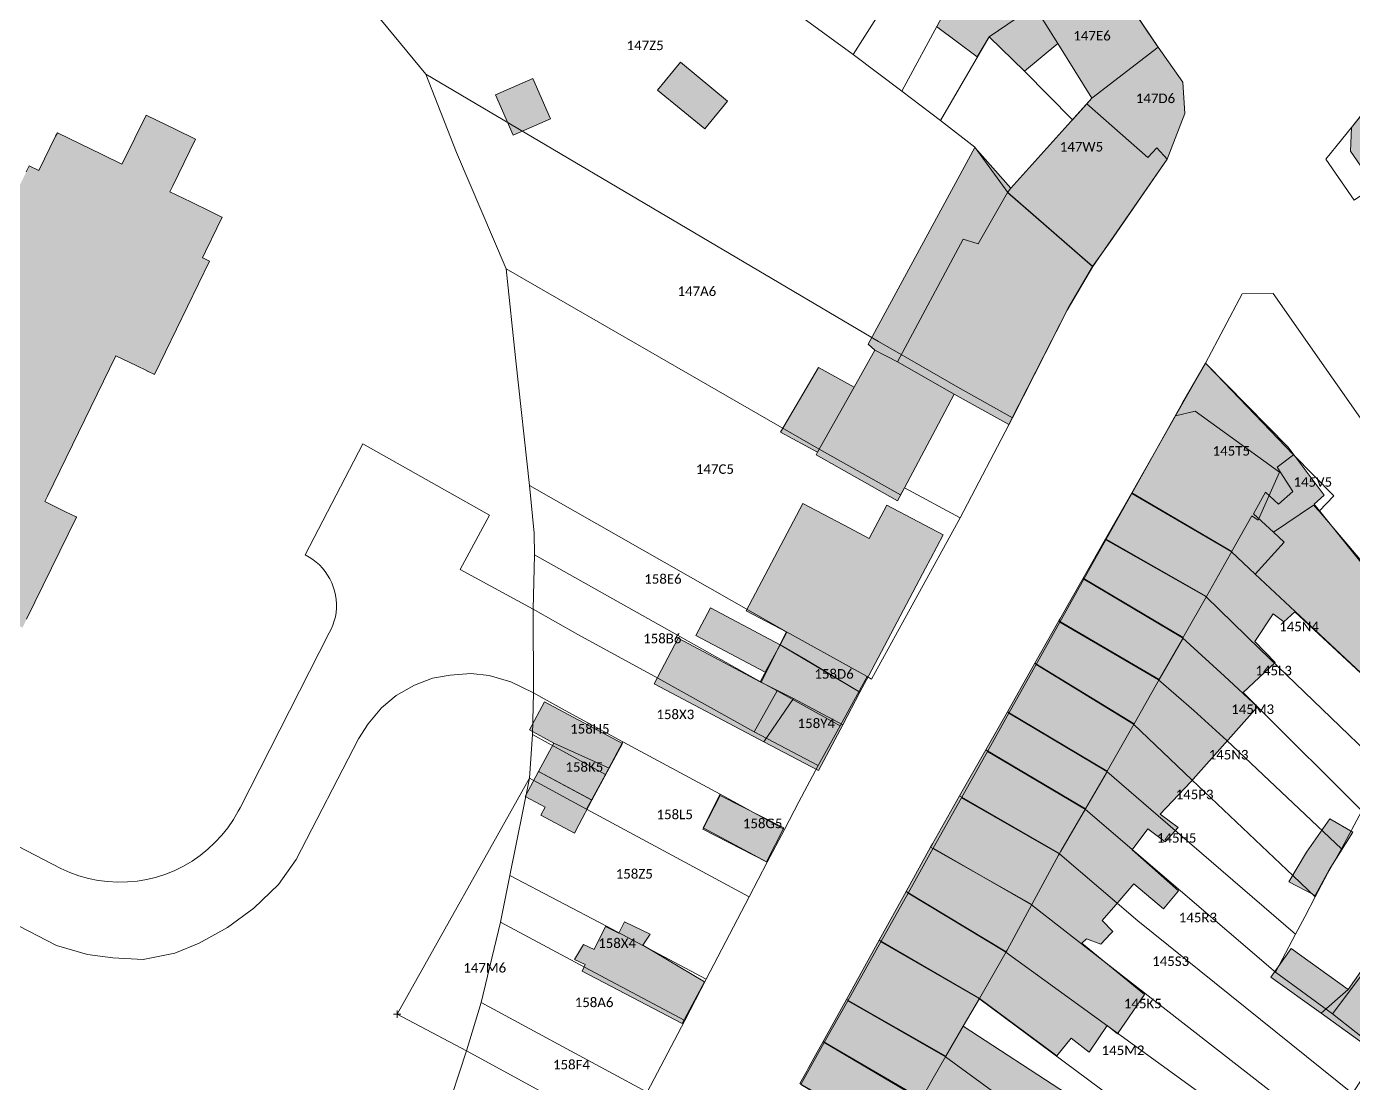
# Model space of a CAD drawing. Header units: metres. Extents: x 113120 to 240396, y 120329 to 242116.
# Drawn here: x 119642.3 to 119753.5, y 121497.3 to 121585.9 of the extents above; entities that cross this region are included whole.
import ezdxf

# ---------------------------------------------------------------- set-up
doc = ezdxf.new("R2010")
doc.units = ezdxf.units.M
doc.header["$LTSCALE"] = 3
doc.header["$PDMODE"] = 2
doc.header["$PDSIZE"] = 0.3
for name, color, linetype, lineweight in [('Bpn_CaPa', 78, 'Continuous', 0), ('Bpn_ReBu', 4, 'Continuous', 0), ('Bpt_CaNu', 7, 'Continuous', 0), ('Bpt_PrSt', 7, 'Continuous', 0), ('Hachure bâtiment', 11, 'Continuous', 0)]:
    doc.layers.add(name, color=color, linetype=linetype, lineweight=lineweight)
doc.styles.add('Legend', font='')
doc.styles.get('Legend').set_extended_font_data('Calibri')

msp = doc.modelspace()

# ---------------------------------------------------------------- hatches: boundary and pattern name
at = {"layer": 'Hachure bâtiment'}
h = msp.add_hatch(color=256, dxfattribs=at)
h.dxf.hatch_style = 1
h.paths.add_polyline_path([(119652.56, 121692.08), (119654.75, 121688.91), (119657.3, 121685.2), (119660.2, 121681), (119662.68, 121677.33), (119664.25, 121675), (119665.27, 121673.48), (119667.87, 121669.62), (119667.49, 121669.35), (119670.27, 121665.32), (119672.67, 121661.85), (119674.89, 121658.65), (119677.03, 121655.5), (119679.11, 121652.43), (119681.2, 121649.35), (119681.29, 121649.22), (119681.41, 121649.03), (119683.99, 121645.1), (119686.61, 121641.1), (119686.77, 121640.85), (119689.94, 121636.42), (119692.82, 121632.37), (119695.59, 121628.47), (119695.72, 121628.29), (119695.81, 121628.16), (119698.21, 121624.47), (119700.9, 121620.33), (119702.98, 121617.13), (119703.08, 121616.98), (119703.19, 121616.83), (119705.15, 121613.98), (119707.3, 121610.85), (119709.76, 121607.27), (119709.88, 121607.11), (119710, 121606.92), (119712.12, 121603.73), (119714.54, 121600.1), (119715.05, 121600.53), (119717.39, 121596.95), (119719.95, 121593.03), (119720.29, 121593.22), (119722.4, 121590.25), (119725.04, 121586.57), (119726.79, 121587.57), (119728.73, 121584.47), (119725.95, 121582.15), (119722.97, 121585.03), (119721.97, 121583.37), (119718.57, 121585.9), (119719.9, 121587.97), (119717.32, 121591.5), (119715.85, 121590.35), (119714.72, 121592.35), (119714.4, 121592.15), (119713.07, 121590.47), (119710.9, 121591.97), (119711.25, 121592.53), (119709.89, 121594.47), (119713.39, 121597.12), (119712.3, 121598.72), (119708.22, 121595.95), (119707.25, 121594.43), (119706.45, 121594.9), (119707.4, 121596.62), (119706.5, 121597.65), (119710.45, 121600.68), (119709.44, 121602), (119710.29, 121602.75), (119709.05, 121604.25), (119706.15, 121602.18), (119705.47, 121603.07), (119704.5, 121602.45), (119703.9, 121603.25), (119703.47, 121602.9), (119702.32, 121604.6), (119699.54, 121602.9), (119697.79, 121604.25), (119697.07, 121603.72), (119693.22, 121597.3), (119689.64, 121599.12), (119694.34, 121606.32), (119694.54, 121606.62), (119700, 121610.62), (119698.79, 121612.45), (119697.79, 121611.57), (119697.14, 121612.57), (119696.78, 121612.35), (119693.64, 121616.75), (119695.32, 121618.22), (119693.47, 121621.03), (119694.55, 121621.95), (119693.8, 121623), (119695.04, 121623.93), (119693.3, 121626.22), (119690.85, 121624.25), (119691.45, 121623.4), (119689.8, 121622.15), (119686.28, 121627.17), (119689.17, 121629.4), (119687.89, 121631.32), (119682.92, 121627.78), (119681.14, 121630.35), (119685.05, 121632.93), (119684.4, 121633.93), (119685.8, 121634.9), (119684.85, 121636.15), (119681.22, 121633.95), (119679.8, 121636.28), (119678.9, 121637.75), (119682.05, 121640.02), (119683.04, 121638.68), (119683.67, 121639.15), (119681.1, 121643.02), (119679.04, 121641.87), (119676.54, 121645.95), (119673.3, 121643.9), (119672.45, 121645.25), (119671.45, 121644.62), (119670.3, 121646.57), (119667.62, 121644.5), (119666.74, 121645.93), (119668.1, 121646.8), (119667.82, 121647.15), (119669.25, 121648.18), (119668.2, 121649.68), (119667.24, 121648.95), (119665.87, 121651.05), (119669.3, 121653.37), (119668.73, 121654.4), (119671.1, 121656.23), (119670.05, 121657.65), (119664.8, 121654.2), (119663.8, 121655.7), (119659.49, 121653.27), (119657.35, 121656.23), (119659.95, 121658.15), (119657.62, 121662.28), (119657.86, 121662.45), (119659.7, 121663.87), (119655.34, 121671.19), (119657.2, 121672.05), (119659.01, 121669.01), (119660.17, 121667.07), (119661.99, 121668.55), (119661.1, 121670.35), (119661.95, 121670.9), (119660.8, 121672.8), (119659.04, 121671.5), (119657.7, 121673.79), (119654.7, 121672.13), (119653.25, 121674.68), (119651.8, 121673.75), (119651.37, 121674.5), (119650.49, 121673.82), (119652.79, 121670), (119651.59, 121669.56), (119651.24, 121669.43), (119652.2, 121667.62), (119650.74, 121667.07), (119649.99, 121669.02), (119649.65, 121668.9), (119648.25, 121671.77), (119646.24, 121669.32), (119647.35, 121667.12), (119644.1, 121664.75), (119642.37, 121662.45), (119643.29, 121660.98), (119641.79, 121659.84), (119641.15, 121660.95), (119639.99, 121659.87), (119638.57, 121662.2), (119636.05, 121659.67), (119634.67, 121661.35), (119634.77, 121661.5), (119634.9, 121661.68), (119637.65, 121665.57), (119637.24, 121665.93), (119639.67, 121669.43), (119642.05, 121672.85), (119642.45, 121672.6), (119644.2, 121675), (119645.54, 121676.84), (119647.73, 121679.85), (119648.92, 121681.49), (119649.62, 121680.35), (119650.7, 121678.72), (119653.82, 121680.7), (119652.86, 121682.19), (119653.09, 121682.35), (119653.32, 121682.54), (119653.7, 121682.85), (119652.9, 121684.05), (119651.77, 121683.25), (119650.97, 121684.62), (119653.82, 121686.5), (119652.88, 121687.9), (119651.5, 121690.03), (119651.5, 121691.32), (119652.47, 121692.2)])
h = msp.add_hatch(color=256, dxfattribs=at)
h.dxf.hatch_style = 1
h.paths.add_polyline_path([(119736.82, 121584.65), (119737.16, 121584.16), (119731.6, 121579.9), (119728.73, 121584.47), (119726.79, 121587.57), (119732.3, 121591.37)])
h = msp.add_hatch(color=256, dxfattribs=at)
h.dxf.hatch_style = 1
h.paths.add_polyline_path([(119763.85, 121578.22), (119755.32, 121572.48), (119753.27, 121575.45), (119753.37, 121577.42), (119759.1, 121584.69)])
h = msp.add_hatch(color=256, dxfattribs=at)
h.dxf.hatch_style = 1
h.paths.add_polyline_path([(119739.22, 121581.22), (119739.39, 121578.6), (119737.9, 121574.78), (119733.12, 121567.86), (119731.64, 121565.78), (119724.53, 121571.98), (119724.8, 121572.35), (119731.6, 121579.9), (119737.16, 121584.16)])
h = msp.add_hatch(color=256, dxfattribs=at)
h.dxf.hatch_style = 1
h.paths.add_polyline_path([(119701.05, 121579.65), (119699.15, 121577.32), (119695.17, 121580.57), (119697.09, 121582.9)])
h = msp.add_hatch(color=256, dxfattribs=at)
h.dxf.hatch_style = 1
h.paths.add_polyline_path([(119686.2, 121578.15), (119683.07, 121576.8), (119681.6, 121580.18), (119684.72, 121581.55)])
h = msp.add_hatch(color=256, dxfattribs=at)
h.dxf.hatch_style = 1
h.paths.add_polyline_path([(119625.9, 121540.18), (119625.54, 121540.36), (119625.55, 121540.38), (119626.78, 121542.9), (119627.12, 121543.6), (119626.97, 121543.67), (119626.54, 121543.88), (119628.03, 121546.93), (119629.05, 121549.02), (119630.72, 121552.45), (119630.95, 121552.91), (119631.52, 121552.64), (119631.88, 121552.46), (119637.62, 121564.22), (119642.25, 121573.72), (119642.5, 121574.23), (119643.31, 121573.84), (119644.71, 121576.72), (119644.85, 121577), (119648.61, 121575.16), (119650.27, 121574.35), (119650.4, 121574.62), (119652.29, 121578.48), (119654.78, 121577.27), (119656.44, 121576.45), (119654.53, 121572.54), (119654.43, 121572.32), (119654.29, 121572.04), (119656.04, 121571.19), (119657.74, 121570.36), (119658.63, 121569.93), (119658.68, 121569.91), (119657.79, 121568.08), (119657.76, 121568.03), (119657.27, 121567.03), (119657.03, 121566.52), (119657.04, 121566.51), (119657.62, 121566.23), (119652.99, 121556.72), (119652.41, 121557), (119652.39, 121557.01), (119652.37, 121557.03), (119651.45, 121557.47), (119649.75, 121558.3), (119644.02, 121546.54), (119643.79, 121546.07), (119645.49, 121545.25), (119646.43, 121544.79), (119646.45, 121544.78), (119642.27, 121536.21), (119641.93, 121535.51), (119641.91, 121535.52), (119640.97, 121535.98), (119639.73, 121533.44), (119639.63, 121533.24), (119637.94, 121534.07), (119636.19, 121534.92), (119634.52, 121535.73), (119634.43, 121535.55), (119632.58, 121531.74), (119631.25, 121532.39), (119630.09, 121532.96), (119628.43, 121533.77), (119629.97, 121536.93), (119630.29, 121537.59), (119630.37, 121537.76), (119630.47, 121537.95), (119626.7, 121539.79)])
h = msp.add_hatch(color=256, dxfattribs=at)
h.dxf.hatch_style = 1
h.paths.add_polyline_path([(119724.8, 121572.35), (119724.53, 121571.98), (119722.07, 121567.68), (119720.8, 121568.07), (119715.29, 121557.8), (119713.39, 121558.78), (119712.85, 121559.27), (119721.77, 121575.75)])
h = msp.add_hatch(color=256, dxfattribs=at)
h.dxf.hatch_style = 1
h.paths.add_polyline_path([(119731.64, 121565.78), (119729.64, 121562.34), (119724.77, 121552.81), (119724.64, 121552.55), (119720.05, 121555.08), (119715.29, 121557.8), (119720.8, 121568.07), (119722.07, 121567.68), (119724.53, 121571.98)])
h = msp.add_hatch(color=256, dxfattribs=at)
h.dxf.hatch_style = 1
h.paths.add_polyline_path([(119715.29, 121557.8), (119720.05, 121555.08), (119718.48, 121552.13), (119715.88, 121547.24), (119715.3, 121546.15), (119708.47, 121550), (119708.6, 121550.23), (119711.65, 121555.68), (119713.39, 121558.78)])
h = msp.add_hatch(color=256, dxfattribs=at)
h.dxf.hatch_style = 1
h.paths.add_polyline_path([(119711.65, 121555.68), (119708.6, 121550.23), (119705.5, 121551.9), (119708.67, 121557.32)])
h = msp.add_hatch(color=256, dxfattribs=at)
h.dxf.hatch_style = 1
h.paths.add_polyline_path([(119748.05, 121550.65), (119751.07, 121546.62), (119750.22, 121545.85), (119759.1, 121534.85), (119760.2, 121533.57), (119762.5, 121531.37), (119758.87, 121528.35), (119763.15, 121524.3), (119762.18, 121523.05), (119757.97, 121527.12), (119758.42, 121527.82), (119755.75, 121530.2), (119748.62, 121536.82), (119747.7, 121536), (119746.8, 121536.67), (119745.25, 121534.35), (119746.95, 121532.6), (119744.27, 121530.07), (119745.47, 121528.87), (119740.1, 121522.82), (119739.88, 121522.59), (119737.32, 121519.87), (119738.82, 121518.75), (119737.75, 121517.55), (119736.3, 121518.65), (119734.97, 121516.87), (119738.85, 121513.45), (119737.6, 121511.95), (119735.1, 121514.02), (119733.6, 121512.27), (119732.47, 121510.97), (119733.35, 121510.05), (119733.17, 121509.85), (119732.35, 121508.97), (119731.15, 121509.42), (119730.75, 121509.05), (119736.02, 121504.75), (119733.75, 121501.47), (119732.87, 121502.15), (119731.37, 121499.92), (119729.85, 121501.1), (119728.65, 121499.62), (119728.31, 121499.87), (119722.16, 121504.43), (119724.3, 121508.13), (119724.42, 121508.33), (119724.5, 121508.48), (119726.57, 121512.3), (119728.81, 121516.45), (119728.88, 121516.58), (119729, 121516.78), (119731.06, 121520.33), (119732.81, 121523.35), (119732.88, 121523.48), (119732.99, 121523.68), (119735.13, 121527.44), (119737.25, 121531.15), (119739.18, 121534.55), (119739.25, 121534.68), (119739.34, 121534.84), (119741.2, 121538.13), (119743.22, 121541.7), (119743.33, 121541.9), (119743.42, 121542.05), (119745, 121544.87), (119745.55, 121544.52), (119747.32, 121548.55), (119740.25, 121553.65), (119738.6, 121553.25), (119741.12, 121557.67)])
h = msp.add_hatch(color=256, dxfattribs=at)
h.dxf.hatch_style = 1
h.paths.add_polyline_path([(119747.32, 121548.55), (119745.55, 121544.52), (119745, 121544.87), (119743.42, 121542.05), (119743.33, 121541.9), (119734.95, 121546.8), (119738.6, 121553.25), (119740.25, 121553.65)], flags=17)
h = msp.add_hatch(color=256, dxfattribs=at)
h.dxf.hatch_style = 1
h.paths.add_polyline_path([(119743.33, 121541.9), (119743.22, 121541.7), (119741.2, 121538.13), (119732.75, 121542.94), (119734.95, 121546.8)], flags=17)
h = msp.add_hatch(color=256, dxfattribs=at)
h.dxf.hatch_style = 1
h.paths.add_polyline_path([(119712.89, 121531.49), (119712.15, 121530.1), (119707.57, 121532.83), (119705.46, 121534.08), (119706.01, 121535.12), (119702.61, 121536.92), (119707.36, 121545.92), (119710.77, 121544.12), (119712.93, 121542.98), (119714.4, 121545.78), (119719.12, 121543.29), (119718.06, 121541.29), (119717.64, 121540.49)])
h = msp.add_hatch(color=256, dxfattribs=at)
h.dxf.hatch_style = 1
h.paths.add_polyline_path([(119741.2, 121538.13), (119739.34, 121534.84), (119739.25, 121534.68), (119730.87, 121539.65), (119732.75, 121542.94)], flags=17)
h = msp.add_hatch(color=256, dxfattribs=at)
h.dxf.hatch_style = 1
h.paths.add_polyline_path([(119739.25, 121534.68), (119739.18, 121534.55), (119737.25, 121531.15), (119728.83, 121536.09), (119728.91, 121536.22), (119730.87, 121539.65)], flags=17)
h = msp.add_hatch(color=256, dxfattribs=at)
h.dxf.hatch_style = 1
h.paths.add_polyline_path([(119704.21, 121531.77), (119698.4, 121534.84), (119699.63, 121537.16), (119705.46, 121534.08)])
h = msp.add_hatch(color=256, dxfattribs=at)
h.dxf.hatch_style = 1
h.paths.add_polyline_path([(119737.25, 121531.15), (119735.13, 121527.44), (119726.82, 121532.54), (119728.72, 121535.89), (119728.83, 121536.09)], flags=17)
h = msp.add_hatch(color=256, dxfattribs=at)
h.dxf.hatch_style = 1
h.paths.add_polyline_path([(119704.09, 121525.95), (119694.89, 121530.81), (119696.9, 121534.62), (119703.79, 121530.97), (119706.59, 121529.58), (119704.1, 121525.94)])
h = msp.add_hatch(color=256, dxfattribs=at)
h.dxf.hatch_style = 1
h.paths.add_polyline_path([(119712.15, 121530.11), (119712.15, 121530.1), (119710.7, 121527.36), (119706.59, 121529.58), (119703.79, 121530.97), (119705.46, 121534.08)])
h = msp.add_hatch(color=256, dxfattribs=at)
h.dxf.hatch_style = 1
h.paths.add_polyline_path([(119735.13, 121527.44), (119732.99, 121523.68), (119732.88, 121523.48), (119724.51, 121528.46), (119726.82, 121532.54)], flags=17)
h = msp.add_hatch(color=256, dxfattribs=at)
h.dxf.hatch_style = 1
h.paths.add_polyline_path([(119684.43, 121526.93), (119685.69, 121529.3), (119692.23, 121525.81), (119691.11, 121523.72), (119686.47, 121525.83)])
h = msp.add_hatch(color=256, dxfattribs=at)
h.dxf.hatch_style = 1
h.paths.add_polyline_path([(119704.1, 121525.94), (119706.59, 121529.58), (119710.7, 121527.36), (119708.68, 121523.52)])
h = msp.add_hatch(color=256, dxfattribs=at)
h.dxf.hatch_style = 1
h.paths.add_polyline_path([(119732.88, 121523.48), (119732.81, 121523.35), (119731.06, 121520.33), (119722.7, 121525.27), (119724.51, 121528.46)], flags=17)
h = msp.add_hatch(color=256, dxfattribs=at)
h.dxf.hatch_style = 1
h.paths.add_polyline_path([(119685.2, 121523.45), (119686.47, 121525.83), (119691.11, 121523.72), (119689.68, 121521.04)])
h = msp.add_hatch(color=256, dxfattribs=at)
h.dxf.hatch_style = 1
h.paths.add_polyline_path([(119731.06, 121520.33), (119729, 121516.78), (119728.88, 121516.58), (119720.5, 121521.4), (119722.7, 121525.27)])
h = msp.add_hatch(color=256, dxfattribs=at)
h.dxf.hatch_style = 1
h.paths.add_polyline_path([(119689.68, 121521.05), (119689.68, 121521.04), (119688.58, 121518.97), (119688.2, 121518.27), (119685.38, 121519.78), (119685.75, 121520.47), (119684.09, 121521.36), (119685.2, 121523.45), (119685.21, 121523.44), (119685.24, 121523.43), (119686.86, 121522.56), (119689.64, 121521.07)])
h = msp.add_hatch(color=256, dxfattribs=at)
h.dxf.hatch_style = 1
h.paths.add_polyline_path([(119700.42, 121521.45), (119705.76, 121518.73), (119704.31, 121515.89), (119698.97, 121518.61)])
h = msp.add_hatch(color=256, dxfattribs=at)
h.dxf.hatch_style = 1
h.paths.add_polyline_path([(119728.88, 121516.58), (119728.81, 121516.45), (119726.57, 121512.3), (119718.07, 121517.12), (119718.22, 121517.38), (119720.5, 121521.4)])
h = msp.add_hatch(color=256, dxfattribs=at)
h.dxf.hatch_style = 1
h.paths.add_polyline_path([(119753.47, 121518.37), (119751.5, 121515.2), (119750.32, 121513.05), (119748.12, 121514.2), (119749.6, 121516.7), (119751.55, 121519.47)], flags=17)
h = msp.add_hatch(color=256, dxfattribs=at)
h.dxf.hatch_style = 1
h.paths.add_polyline_path([(119726.57, 121512.3), (119724.5, 121508.48), (119724.42, 121508.33), (119716.02, 121513.4), (119718.07, 121517.12)])
h = msp.add_hatch(color=256, dxfattribs=at)
h.dxf.hatch_style = 1
h.paths.add_polyline_path([(119724.42, 121508.33), (119724.3, 121508.13), (119722.16, 121504.43), (119713.76, 121509.31), (119716.02, 121513.4)])
h = msp.add_hatch(color=256, dxfattribs=at)
h.dxf.hatch_style = 1
h.paths.add_polyline_path([(119694.57, 121509.8), (119693.95, 121508.9), (119699.12, 121505.82), (119697.25, 121502.32), (119688.85, 121506.7), (119689.12, 121507.27), (119688.2, 121507.7), (119688.97, 121508.95), (119689.85, 121508.52), (119690.82, 121510.45), (119691.92, 121509.9), (119692.4, 121510.85)])
h = msp.add_hatch(color=256, dxfattribs=at)
h.dxf.hatch_style = 1
h.paths.add_polyline_path([(119722.16, 121504.43), (119720.8, 121502.1), (119719.34, 121499.58), (119711.01, 121504.35), (119713.76, 121509.31)])
h = msp.add_hatch(color=256, dxfattribs=at)
h.dxf.hatch_style = 1
h.paths.add_polyline_path([(119746.6, 121506.21), (119748.31, 121508.6), (119753.08, 121505.17), (119750.81, 121503.19)], flags=17)
h = msp.add_hatch(color=256, dxfattribs=at)
h.dxf.hatch_style = 1
h.paths.add_polyline_path([(119750.81, 121503.2), (119753.08, 121505.17), (119754.16, 121506.68), (119757.84, 121504.04), (119755.04, 121500.15), (119750.81, 121503.19)], flags=17)
h = msp.add_hatch(color=256, dxfattribs=at)
h.dxf.hatch_style = 1
h.paths.add_polyline_path([(119719.34, 121499.58), (119718.28, 121497.75), (119717.3, 121496), (119709.07, 121500.83), (119711.01, 121504.35)])
h = msp.add_hatch(color=256, dxfattribs=at)
h.dxf.hatch_style = 1
h.paths.add_polyline_path([(119729.55, 121496.4), (119727.8, 121493.67), (119725.22, 121495.62), (119722.74, 121491.82), (119720.65, 121488.62), (119718.22, 121484.72), (119721.9, 121481.87), (119721.74, 121481.67), (119719.87, 121479.4), (119721.97, 121477.55), (119719.89, 121474.93), (119716.2, 121477.55), (119714.42, 121475.32), (119708.14, 121479.66), (119709.61, 121482.2), (119709.73, 121482.39), (119709.81, 121482.54), (119709.92, 121482.73), (119712.93, 121488.15), (119715.24, 121492.29), (119715.38, 121492.55), (119717.3, 121496), (119718.28, 121497.75), (119719.34, 121499.58), (119720.8, 121502.1)])
h = msp.add_hatch(color=256, dxfattribs=at)
h.dxf.hatch_style = 1
h.paths.add_polyline_path([(119717.3, 121496), (119715.38, 121492.55), (119707.12, 121497.3), (119707.69, 121498.34), (119707.84, 121498.61), (119708.43, 121499.67), (119709.07, 121500.83)])

# ---------------------------------------------------------------- linework, layer by layer
at = {"layer": 'Bpn_CaPa'}
for points in [[(119653.34, 121609.06), (119675.76, 121581.89), (119675.76, 121581.89), (119678.33, 121575.33), (119682.48, 121565.59), (119683.3, 121557.86), (119684.45, 121547.41), (119684.84, 121543.44), (119684.86, 121541.62), (119684.76, 121537.07), (119678.63, 121540.37), (119681.1, 121544.94), (119670.47, 121550.92), (119665.64, 121541.6), (119665.96, 121541.42), (119666.26, 121541.22), (119666.55, 121541), (119666.82, 121540.76), (119667.07, 121540.5), (119667.3, 121540.21), (119667.51, 121539.91), (119667.7, 121539.6), (119667.86, 121539.27), (119667.99, 121538.93), (119668.1, 121538.59), (119668.18, 121538.23), (119668.23, 121537.87), (119668.25, 121537.51), (119668.25, 121537.14), (119668.22, 121536.78), (119668.16, 121536.42), (119668.07, 121536.07), (119667.96, 121535.72), (119667.82, 121535.38), (119667.65, 121535.06), (119660.17, 121520.41), (119660.02, 121520.13), (119659.61, 121519.42), (119659.15, 121518.74), (119658.63, 121518.1), (119658.07, 121517.49), (119657.47, 121516.93), (119656.83, 121516.41), (119656.15, 121515.94), (119655.44, 121515.52), (119654.71, 121515.16), (119653.94, 121514.85), (119653.16, 121514.59), (119652.36, 121514.4), (119651.55, 121514.26), (119650.73, 121514.19), (119649.9, 121514.17), (119649.08, 121514.22), (119648.26, 121514.32), (119647.46, 121514.49), (119646.66, 121514.71), (119645.89, 121514.99), (119645.14, 121515.33), (119591.9, 121542.95)], [(119707.36, 121586.63), (119711.57, 121583.55), (119715.65, 121580.48), (119718.9, 121578.03), (119721.79, 121575.78), (119724.54, 121571.98), (119731.68, 121565.78), (119729.51, 121562.12), (119724.95, 121553.1), (119720.36, 121555.68), (119715.61, 121558.41), (119713.71, 121559.49), (119675.76, 121581.89), (119653.34, 121609.06)], [(119591.9, 121542.95), (119645.14, 121515.33), (119645.89, 121514.99), (119646.66, 121514.71), (119647.46, 121514.49), (119648.26, 121514.32), (119649.08, 121514.22), (119649.9, 121514.17), (119650.73, 121514.19), (119651.55, 121514.26), (119652.36, 121514.4), (119653.16, 121514.59), (119653.94, 121514.85), (119654.71, 121515.16), (119655.44, 121515.52), (119656.15, 121515.94), (119656.83, 121516.41), (119657.47, 121516.93), (119658.07, 121517.49), (119658.63, 121518.1), (119659.15, 121518.74), (119659.61, 121519.42), (119660.02, 121520.13), (119660.17, 121520.41), (119667.65, 121535.06), (119667.82, 121535.38), (119667.96, 121535.72), (119668.07, 121536.07), (119668.16, 121536.42), (119668.22, 121536.78), (119668.25, 121537.14), (119668.25, 121537.51), (119668.23, 121537.87), (119668.18, 121538.23), (119668.1, 121538.59), (119667.99, 121538.93), (119667.86, 121539.27), (119667.7, 121539.6), (119667.51, 121539.91), (119667.3, 121540.21), (119667.07, 121540.5), (119666.82, 121540.76), (119666.55, 121541), (119666.26, 121541.22), (119665.96, 121541.42), (119665.64, 121541.6), (119670.47, 121550.92), (119681.1, 121544.94), (119678.63, 121540.37), (119684.76, 121537.07), (119684.77, 121530.03), (119682.88, 121530.97), (119681.06, 121531.5), (119679.52, 121531.66), (119677.8, 121531.53), (119676.32, 121531.26), (119674.79, 121530.68), (119673.25, 121529.81), (119672.03, 121528.8), (119670.92, 121527.45), (119670.11, 121526.2), (119664.87, 121516.06), (119663.4, 121513.97), (119661.34, 121511.99), (119659.11, 121510.36), (119656.73, 121509.05), (119654.71, 121508.22), (119652.05, 121507.7), (119649.51, 121507.82), (119647.37, 121508.1), (119644.79, 121508.86), (119587.5, 121538.48)], [(119587.5, 121538.48), (119644.79, 121508.86), (119647.37, 121508.1), (119649.51, 121507.82), (119652.05, 121507.7), (119654.71, 121508.22), (119656.73, 121509.05), (119659.11, 121510.36), (119661.34, 121511.99), (119663.4, 121513.97), (119664.87, 121516.06), (119670.11, 121526.2), (119670.92, 121527.45), (119672.03, 121528.8), (119673.25, 121529.81), (119674.79, 121530.68), (119676.32, 121531.26), (119677.8, 121531.53), (119679.52, 121531.66), (119681.06, 121531.5), (119682.88, 121530.97), (119684.77, 121530.03), (119684.69, 121526.55), (119684.44, 121522.89), (119673.34, 121503.11), (119679.17, 121500.03), (119677.33, 121494.5)]]:
    msp.add_lwpolyline(points, dxfattribs=at)
for points in [[(119725, 121602.1), (119727.51, 121598.49), (119718.11, 121591.95), (119715.94, 121590.42), (119711.57, 121583.55), (119707.36, 121586.63), (119711.95, 121593.28), (119715.49, 121595.74), (119725, 121602.1)], [(119715.65, 121580.48), (119711.57, 121583.55), (119715.94, 121590.42), (119718.11, 121591.95), (119727.51, 121598.49), (119729.85, 121595.01), (119720.17, 121588.87), (119718.98, 121586.63), (119715.65, 121580.48)], [(119718.9, 121578.03), (119715.65, 121580.48), (119718.98, 121586.63), (119720.17, 121588.87), (119729.85, 121595.01), (119732.3, 121591.37), (119722.97, 121585.03), (119718.9, 121578.03)], [(119722.97, 121585.03), (119732.3, 121591.37), (119737.16, 121584.16), (119731.6, 121579.9), (119731.17, 121579.41), (119729.97, 121578.08), (119725.95, 121582.15), (119722.97, 121585.03)], [(119753.59, 121571.34), (119751.21, 121574.79), (119752.52, 121576.41), (119763.13, 121589.54), (119764.38, 121591.09), (119768.93, 121587.57), (119772.85, 121584.57), (119768.22, 121581.39), (119763.72, 121578.29), (119755.23, 121572.45), (119753.59, 121571.34)], [(119737.9, 121574.78), (119731.68, 121565.78), (119724.54, 121571.98), (119721.79, 121575.78), (119718.9, 121578.03), (119722.97, 121585.03), (119725.95, 121582.15), (119729.97, 121578.08), (119731.17, 121579.41), (119736.28, 121574.93), (119737.03, 121575.72), (119737.9, 121574.78)], [(119737.9, 121574.78), (119737.03, 121575.72), (119736.28, 121574.93), (119731.17, 121579.41), (119731.6, 121579.9), (119737.16, 121584.16), (119739.22, 121581.22), (119739.39, 121578.6), (119737.9, 121574.78)], [(119724.95, 121553.1), (119720.54, 121544.72), (119715.89, 121547.23), (119715.56, 121546.63), (119708.73, 121550.48), (119682.48, 121565.59), (119678.33, 121575.33), (119675.76, 121581.89), (119713.71, 121559.49), (119715.61, 121558.41), (119720.36, 121555.68), (119724.95, 121553.1)], [(119712.75, 121531.4), (119705.98, 121535.17), (119705.21, 121535.6), (119684.45, 121547.41), (119683.3, 121557.86), (119682.48, 121565.59), (119708.73, 121550.48), (119715.56, 121546.63), (119715.89, 121547.23), (119720.54, 121544.72), (119713.12, 121531.2), (119712.75, 121531.4)], [(119750.64, 121545.26), (119751.87, 121546.57), (119748.5, 121550), (119742.01, 121556.77), (119741.12, 121557.67), (119744.19, 121563.49), (119746.8, 121563.52), (119766.71, 121535.08), (119762.44, 121531.35), (119750.64, 121545.26)], [(119734.95, 121546.75), (119739.2, 121554.34), (119741.12, 121557.67), (119742.01, 121556.77), (119748.5, 121550), (119747.12, 121548.97), (119748.44, 121546.92), (119747.25, 121545.85), (119746.16, 121546.87), (119745.14, 121545.06), (119746.81, 121543.5), (119747.73, 121542.68), (119745.28, 121540), (119743.27, 121541.88), (119734.95, 121546.75)], [(119750.64, 121545.26), (119750.18, 121545.77), (119746.81, 121543.5), (119745.14, 121545.06), (119746.16, 121546.87), (119747.25, 121545.85), (119748.44, 121546.92), (119747.12, 121548.97), (119748.5, 121550), (119751.87, 121546.57), (119750.64, 121545.26)], [(119703.86, 121530.95), (119684.86, 121541.62), (119684.84, 121543.44), (119684.45, 121547.41), (119705.21, 121535.6), (119705.98, 121535.17), (119703.86, 121530.95)], [(119732.77, 121542.87), (119734.95, 121546.75), (119743.27, 121541.88), (119745.28, 121540), (119748.64, 121536.87), (119758.35, 121527.8), (119756.12, 121523.64), (119745.69, 121533.71), (119741.14, 121538.11), (119732.77, 121542.87)], [(119750.64, 121545.26), (119762.44, 121531.35), (119758.35, 121527.8), (119748.64, 121536.87), (119745.28, 121540), (119747.73, 121542.68), (119746.81, 121543.5), (119750.18, 121545.77), (119750.64, 121545.26)], [(119754.23, 121520.14), (119745.47, 121528.87), (119742.72, 121531.43), (119739.19, 121534.66), (119730.92, 121539.56), (119732.77, 121542.87), (119741.14, 121538.11), (119745.69, 121533.71), (119756.12, 121523.64), (119754.23, 121520.14)], [(119703.27, 121526.77), (119695.2, 121531.26), (119688.5, 121534.93), (119684.76, 121537.07), (119684.86, 121541.62), (119703.86, 121530.95), (119705.2, 121530.2), (119703.27, 121526.77)], [(119754.23, 121520.14), (119752.52, 121516.96), (119742.91, 121526.04), (119740.15, 121528.57), (119737.19, 121531.13), (119728.91, 121535.98), (119730.92, 121539.56), (119739.19, 121534.66), (119742.72, 121531.43), (119745.47, 121528.87), (119754.23, 121520.14)], [(119684.77, 121530.03), (119684.76, 121537.07), (119688.5, 121534.93), (119695.2, 121531.26), (119703.27, 121526.77), (119708.65, 121523.95), (119707.02, 121520.92), (119705.81, 121518.58), (119700.44, 121521.55), (119692.28, 121525.93), (119687.43, 121528.57), (119685.68, 121529.53), (119684.77, 121530.03)], [(119750.31, 121512.93), (119748.46, 121514.69), (119739.99, 121522.74), (119735.08, 121527.41), (119726.92, 121532.41), (119728.91, 121535.98), (119737.19, 121531.13), (119740.15, 121528.57), (119742.91, 121526.04), (119752.52, 121516.96), (119751.34, 121514.89), (119750.31, 121512.93)], [(119712.75, 121531.4), (119710.5, 121527.27), (119705.2, 121530.2), (119703.86, 121530.95), (119705.98, 121535.17), (119712.75, 121531.4)], [(119750.31, 121512.93), (119751.34, 121514.89), (119752.52, 121516.96), (119754.23, 121520.14), (119756.12, 121523.64), (119758.35, 121527.8), (119762.44, 121531.35), (119766.71, 121535.08), (119771.34, 121528.28), (119767.93, 121524.26), (119766.96, 121522.9), (119758.67, 121512.32), (119751.77, 121503.13), (119747, 121506.62), (119748.67, 121509.82), (119749.45, 121511.26), (119750.31, 121512.93)], [(119750.31, 121512.93), (119749.45, 121511.26), (119748.67, 121509.82), (119737.15, 121519.74), (119732.85, 121523.45), (119724.63, 121528.33), (119726.92, 121532.41), (119735.08, 121527.41), (119739.99, 121522.74), (119748.46, 121514.69), (119750.31, 121512.93)], [(119703.27, 121526.77), (119705.2, 121530.2), (119710.5, 121527.27), (119708.65, 121523.95), (119703.27, 121526.77)], [(119684.77, 121530.03), (119685.68, 121529.53), (119687.43, 121528.57), (119692.28, 121525.93), (119690.81, 121523.21), (119686.01, 121525.82), (119684.69, 121526.55), (119684.77, 121530.03)], [(119748.67, 121509.82), (119747, 121506.62), (119731.05, 121520.27), (119722.83, 121525.13), (119724.63, 121528.33), (119732.85, 121523.45), (119737.15, 121519.74), (119748.67, 121509.82)], [(119690.81, 121523.21), (119689.23, 121520.28), (119685.05, 121522.55), (119684.44, 121522.89), (119684.69, 121526.55), (119686.01, 121525.82), (119690.81, 121523.21)], [(119690.81, 121523.21), (119692.28, 121525.93), (119700.44, 121521.55), (119699, 121518.72), (119704.36, 121515.84), (119702.85, 121512.95), (119689.23, 121520.28), (119690.81, 121523.21)], [(119753.46, 121496.47), (119735.46, 121510.94), (119728.92, 121516.51), (119720.66, 121521.25), (119722.83, 121525.13), (119731.05, 121520.27), (119747, 121506.62), (119751.77, 121503.13), (119755.74, 121500.02), (119753.46, 121496.47)], [(119682.79, 121514.73), (119682, 121510.81), (119680.38, 121504.08), (119679.17, 121500.03), (119673.34, 121503.11), (119684.44, 121522.89), (119682.79, 121514.73)], [(119682.79, 121514.73), (119684.44, 121522.89), (119685.05, 121522.55), (119689.23, 121520.28), (119702.85, 121512.95), (119699.24, 121506.04), (119690.89, 121510.49), (119682.79, 121514.73)], [(119765.59, 121515.33), (119758.55, 121504.39), (119756.79, 121501.65), (119755.74, 121500.02), (119751.77, 121503.13), (119758.67, 121512.32), (119766.96, 121522.9), (119768.2, 121521.33), (119769.34, 121522.24), (119770.59, 121520.72), (119765.59, 121515.33)], [(119705.81, 121518.58), (119704.36, 121515.84), (119699, 121518.72), (119700.44, 121521.55), (119705.81, 121518.58)], [(119753.46, 121496.47), (119751.24, 121493.03), (119732.77, 121507.4), (119726.52, 121512.27), (119718.29, 121517.02), (119720.66, 121521.25), (119728.92, 121516.51), (119735.46, 121510.94), (119753.46, 121496.47)], [(119749.4, 121490.17), (119724.31, 121508.36), (119716.18, 121513.25), (119718.29, 121517.02), (119726.52, 121512.27), (119732.77, 121507.4), (119751.24, 121493.03), (119749.4, 121490.17)], [(119682.79, 121514.73), (119690.89, 121510.49), (119699.24, 121506.04), (119697.46, 121502.57), (119689.06, 121507.06), (119682, 121510.81), (119682.79, 121514.73)], [(119749.4, 121490.17), (119746.79, 121486.1), (119722.1, 121504.45), (119713.89, 121509.18), (119716.18, 121513.25), (119724.31, 121508.36), (119749.4, 121490.17)], [(119682, 121510.81), (119689.06, 121507.06), (119697.46, 121502.57), (119694.31, 121496.58), (119687.89, 121500.03), (119680.38, 121504.08), (119682, 121510.81)], [(119743.89, 121481.6), (119719.32, 121499.53), (119711.12, 121504.22), (119713.89, 121509.18), (119722.1, 121504.45), (119746.79, 121486.1), (119745.55, 121484.18), (119743.89, 121481.6)], [(119692.3, 121492.86), (119685.98, 121496.31), (119679.17, 121500.03), (119680.38, 121504.08), (119687.89, 121500.03), (119694.31, 121496.58), (119692.3, 121492.86)], [(119741.63, 121478.09), (119717.29, 121495.94), (119709.16, 121500.72), (119711.12, 121504.22), (119719.32, 121499.53), (119743.89, 121481.6), (119741.63, 121478.09)], [(119741.63, 121478.09), (119739.4, 121474.62), (119721.72, 121487.66), (119719.16, 121489.57), (119715.31, 121492.44), (119707.19, 121497.2), (119709.16, 121500.72), (119717.29, 121495.94), (119741.63, 121478.09)], [(119692.3, 121492.86), (119689.61, 121487.68), (119683.15, 121491.22), (119677.33, 121494.5), (119679.17, 121500.03), (119685.98, 121496.31), (119692.3, 121492.86)]]:
    msp.add_lwpolyline(points, close=True, dxfattribs=at)
at = {"layer": 'Bpn_ReBu'}
for points in [[(119736.82, 121584.65), (119737.16, 121584.16), (119731.6, 121579.9), (119728.73, 121584.47), (119726.79, 121587.57), (119732.3, 121591.37), (119736.82, 121584.65)], [(119763.85, 121578.22), (119755.32, 121572.48), (119753.27, 121575.45), (119753.37, 121577.42), (119759.1, 121584.69), (119763.85, 121578.22)], [(119739.22, 121581.22), (119739.39, 121578.6), (119737.9, 121574.78), (119733.12, 121567.86), (119731.64, 121565.78), (119724.53, 121571.98), (119724.8, 121572.35), (119731.6, 121579.9), (119737.16, 121584.16), (119739.22, 121581.22)], [(119701.05, 121579.65), (119699.15, 121577.32), (119695.17, 121580.57), (119697.09, 121582.9), (119701.05, 121579.65)], [(119686.2, 121578.15), (119683.07, 121576.8), (119681.6, 121580.18), (119684.72, 121581.55), (119686.2, 121578.15)], [(119724.8, 121572.35), (119724.53, 121571.98), (119722.07, 121567.68), (119720.8, 121568.07), (119715.29, 121557.8), (119713.39, 121558.78), (119712.85, 121559.27), (119721.77, 121575.75), (119724.8, 121572.35)], [(119731.64, 121565.78), (119729.64, 121562.34), (119724.77, 121552.81), (119724.64, 121552.55), (119720.05, 121555.08), (119715.29, 121557.8), (119720.8, 121568.07), (119722.07, 121567.68), (119724.53, 121571.98), (119731.64, 121565.78)], [(119715.29, 121557.8), (119720.05, 121555.08), (119718.48, 121552.13), (119715.88, 121547.24), (119715.3, 121546.15), (119708.47, 121550), (119708.6, 121550.23), (119711.65, 121555.68), (119713.39, 121558.78), (119715.29, 121557.8)], [(119711.65, 121555.68), (119708.6, 121550.23), (119705.5, 121551.9), (119708.67, 121557.32), (119711.65, 121555.68)], [(119747.32, 121548.55), (119745.55, 121544.52), (119745, 121544.87), (119743.42, 121542.05), (119743.33, 121541.9), (119734.95, 121546.8), (119738.6, 121553.25), (119740.25, 121553.65), (119747.32, 121548.55)], [(119743.33, 121541.9), (119743.22, 121541.7), (119741.2, 121538.13), (119732.75, 121542.94), (119734.95, 121546.8), (119743.33, 121541.9)], [(119712.89, 121531.49), (119712.15, 121530.1), (119707.57, 121532.83), (119705.46, 121534.08), (119706.01, 121535.12), (119702.61, 121536.92), (119707.36, 121545.92), (119710.77, 121544.12), (119712.93, 121542.98), (119714.4, 121545.78), (119719.12, 121543.29), (119718.06, 121541.29), (119717.64, 121540.49), (119712.89, 121531.49)], [(119741.2, 121538.13), (119739.34, 121534.84), (119739.25, 121534.68), (119730.87, 121539.65), (119732.75, 121542.94), (119741.2, 121538.13)], [(119739.25, 121534.68), (119739.18, 121534.55), (119737.25, 121531.15), (119728.83, 121536.09), (119728.91, 121536.22), (119730.87, 121539.65), (119739.25, 121534.68)], [(119704.21, 121531.77), (119698.4, 121534.84), (119699.63, 121537.16), (119705.46, 121534.08), (119704.21, 121531.77)], [(119737.25, 121531.15), (119735.13, 121527.44), (119726.82, 121532.54), (119728.72, 121535.89), (119728.83, 121536.09), (119737.25, 121531.15)], [(119704.09, 121525.95), (119694.89, 121530.81), (119696.9, 121534.62), (119703.79, 121530.97), (119706.59, 121529.58), (119704.1, 121525.94), (119704.09, 121525.95)], [(119712.15, 121530.11), (119712.15, 121530.1), (119710.7, 121527.36), (119706.59, 121529.58), (119703.79, 121530.97), (119705.46, 121534.08), (119712.15, 121530.11)], [(119735.13, 121527.44), (119732.99, 121523.68), (119732.88, 121523.48), (119724.51, 121528.46), (119726.82, 121532.54), (119735.13, 121527.44)], [(119684.43, 121526.93), (119685.69, 121529.3), (119692.23, 121525.81), (119691.11, 121523.72), (119686.47, 121525.83), (119684.43, 121526.93)], [(119704.1, 121525.94), (119706.59, 121529.58), (119710.7, 121527.36), (119708.68, 121523.52), (119704.1, 121525.94)], [(119732.88, 121523.48), (119732.81, 121523.35), (119731.06, 121520.33), (119722.7, 121525.27), (119724.51, 121528.46), (119732.88, 121523.48)], [(119685.2, 121523.45), (119686.47, 121525.83), (119691.11, 121523.72), (119689.68, 121521.04), (119685.2, 121523.45)], [(119731.06, 121520.33), (119729, 121516.78), (119728.88, 121516.58), (119720.5, 121521.4), (119722.7, 121525.27), (119731.06, 121520.33)], [(119689.68, 121521.05), (119689.68, 121521.04), (119688.58, 121518.97), (119688.2, 121518.27), (119685.38, 121519.78), (119685.75, 121520.47), (119684.09, 121521.36), (119685.2, 121523.45), (119685.21, 121523.44), (119685.24, 121523.43), (119686.86, 121522.56), (119689.64, 121521.07), (119689.68, 121521.05)], [(119700.42, 121521.45), (119705.76, 121518.73), (119704.31, 121515.89), (119698.97, 121518.61), (119700.42, 121521.45)], [(119728.88, 121516.58), (119728.81, 121516.45), (119726.57, 121512.3), (119718.07, 121517.12), (119718.22, 121517.38), (119720.5, 121521.4), (119728.88, 121516.58)], [(119753.47, 121518.37), (119751.5, 121515.2), (119750.32, 121513.05), (119748.12, 121514.2), (119749.6, 121516.7), (119751.55, 121519.47), (119753.47, 121518.37)], [(119726.57, 121512.3), (119724.5, 121508.48), (119724.42, 121508.33), (119716.02, 121513.4), (119718.07, 121517.12), (119726.57, 121512.3)], [(119724.42, 121508.33), (119724.3, 121508.13), (119722.16, 121504.43), (119713.76, 121509.31), (119716.02, 121513.4), (119724.42, 121508.33)], [(119694.57, 121509.8), (119693.95, 121508.9), (119699.12, 121505.82), (119697.25, 121502.32), (119688.85, 121506.7), (119689.12, 121507.27), (119688.2, 121507.7), (119688.97, 121508.95), (119689.85, 121508.52), (119690.82, 121510.45), (119691.92, 121509.9), (119692.4, 121510.85), (119694.57, 121509.8)], [(119722.16, 121504.43), (119720.8, 121502.1), (119719.34, 121499.58), (119711.01, 121504.35), (119713.76, 121509.31), (119722.16, 121504.43)], [(119746.6, 121506.21), (119748.31, 121508.6), (119753.08, 121505.17), (119750.81, 121503.19), (119746.6, 121506.21)], [(119750.81, 121503.2), (119753.08, 121505.17), (119754.16, 121506.68), (119757.84, 121504.04), (119755.04, 121500.15), (119750.81, 121503.19), (119750.81, 121503.2)], [(119719.34, 121499.58), (119718.28, 121497.75), (119717.3, 121496), (119709.07, 121500.83), (119711.01, 121504.35), (119719.34, 121499.58)], [(119717.3, 121496), (119715.38, 121492.55), (119707.12, 121497.3), (119707.69, 121498.34), (119707.84, 121498.61), (119708.43, 121499.67), (119709.07, 121500.83), (119717.3, 121496)]]:
    msp.add_lwpolyline(points, close=True, dxfattribs=at)
for points in [[(119726.79, 121587.57), (119728.73, 121584.47), (119725.95, 121582.15), (119722.97, 121585.03), (119721.97, 121583.37), (119718.57, 121585.9)], [(119642.25, 121573.72), (119642.5, 121574.23), (119643.31, 121573.84), (119644.71, 121576.72), (119644.85, 121577), (119648.61, 121575.16), (119650.27, 121574.35), (119650.4, 121574.62), (119652.29, 121578.48), (119654.78, 121577.27), (119656.44, 121576.45), (119654.53, 121572.54), (119654.43, 121572.32), (119654.29, 121572.04), (119656.04, 121571.19), (119657.74, 121570.36), (119658.63, 121569.93), (119658.68, 121569.91), (119657.79, 121568.08), (119657.76, 121568.03), (119657.27, 121567.03), (119657.03, 121566.52), (119657.04, 121566.51), (119657.62, 121566.23), (119652.99, 121556.72), (119652.41, 121557), (119652.39, 121557.01), (119652.37, 121557.03), (119651.45, 121557.47), (119649.75, 121558.3), (119644.02, 121546.54), (119643.79, 121546.07), (119645.49, 121545.25), (119646.43, 121544.79), (119646.45, 121544.78), (119642.27, 121536.21)], [(119755.75, 121530.2), (119748.62, 121536.82), (119747.7, 121536), (119746.8, 121536.67), (119745.25, 121534.35), (119746.95, 121532.6), (119744.27, 121530.07), (119745.47, 121528.87), (119740.1, 121522.82), (119739.88, 121522.59), (119737.32, 121519.87), (119738.82, 121518.75), (119737.75, 121517.55), (119736.3, 121518.65), (119734.97, 121516.87), (119738.85, 121513.45), (119737.6, 121511.95), (119735.1, 121514.02), (119733.6, 121512.27), (119732.47, 121510.97), (119733.35, 121510.05), (119733.17, 121509.85), (119732.35, 121508.97), (119731.15, 121509.42), (119730.75, 121509.05), (119736.02, 121504.75), (119733.75, 121501.47), (119732.87, 121502.15), (119731.37, 121499.92), (119729.85, 121501.1), (119728.65, 121499.62), (119728.31, 121499.87), (119722.16, 121504.43), (119724.3, 121508.13), (119724.42, 121508.33), (119724.5, 121508.48), (119726.57, 121512.3), (119728.81, 121516.45), (119728.88, 121516.58), (119729, 121516.78), (119731.06, 121520.33), (119732.81, 121523.35), (119732.88, 121523.48), (119732.99, 121523.68), (119735.13, 121527.44), (119737.25, 121531.15), (119739.18, 121534.55), (119739.25, 121534.68), (119739.34, 121534.84), (119741.2, 121538.13), (119743.22, 121541.7), (119743.33, 121541.9), (119743.42, 121542.05), (119745, 121544.87), (119745.55, 121544.52), (119747.32, 121548.55), (119740.25, 121553.65), (119738.6, 121553.25), (119741.12, 121557.67), (119748.05, 121550.65), (119748.05, 121550.65), (119751.07, 121546.62), (119750.22, 121545.85), (119759.1, 121534.85)], [(119717.3, 121496), (119718.28, 121497.75), (119719.34, 121499.58), (119720.8, 121502.1), (119729.55, 121496.4)]]:
    msp.add_lwpolyline(points, dxfattribs=at)
at = {"layer": 'Bpt_PrSt'}
msp.add_point((119673.34, 121503.11), dxfattribs=at)

# ---------------------------------------------------------------- texts
at = {"layer": 'Bpt_CaNu', "char_height": 0.8, "attachment_point": 7, "style": 'Legend'}
for s, insert in [('147Z5', (119692.58, 121583.91)), ('147E6', (119730.04, 121584.72)), ('147D6', (119735.28, 121579.47)), ('147W5', (119728.9, 121575.41)), ('147A6', (119696.85, 121563.3)), ('145T5', (119741.72, 121549.92)), ('147C5', (119698.39, 121548.39)), ('145V5', (119748.5, 121547.31)), ('158E6', (119694.06, 121539.18)), ('145N4', (119747.3, 121535.19)), ('158B6', (119693.97, 121534.19)), ('158D6', (119708.33, 121531.22)), ('145L3', (119745.31, 121531.5)), ('145M3', (119743.28, 121528.26)), ('158X3', (119695.08, 121527.83)), ('158Y4', (119706.92, 121527.08)), ('158H5', (119687.85, 121526.62)), ('145N3', (119741.39, 121524.45)), ('158K5', (119687.45, 121523.42)), ('145P3', (119738.62, 121521.12)), ('158L5', (119695.09, 121519.44)), ('158G5', (119702.33, 121518.69)), ('145H5', (119737.05, 121517.47)), ('158Z5', (119691.67, 121514.46)), ('145R3', (119738.88, 121510.8)), ('158X4', (119690.2, 121508.65)), ('145S3', (119736.65, 121507.14)), ('147M6', (119678.89, 121506.59)), ('158A6', (119688.23, 121503.69)), ('145K5', (119734.28, 121503.59)), ('145M2', (119732.41, 121499.67)), ('158F4', (119686.41, 121498.47))]:
    msp.add_mtext(s, dxfattribs=dict(at, insert=insert))

doc.saveas('drawing.dxf')
